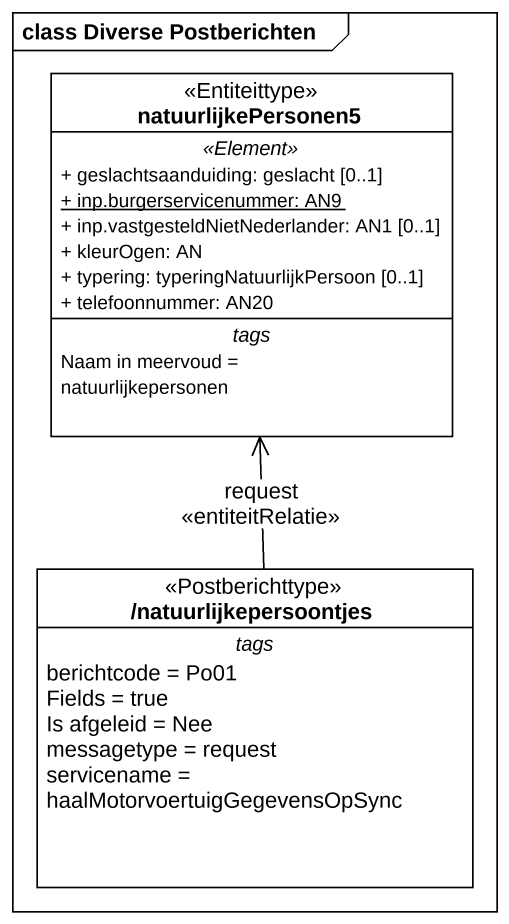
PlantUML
@startuml
mainframe class Diverse Postberichten
hide circle
hide empty members
skinparam classAttributeIconSize 0
class natuurlijkePersonen5 <<Entiteittype>> {
  .. <<Element>> ..
  + geslachtsaanduiding: geslacht [0..1]
  {static} + inp.burgerservicenummer: AN9
  + inp.vastgesteldNietNederlander: AN1 [0..1]
  + kleurOgen: AN
  + typering: typeringNatuurlijkPersoon [0..1]
  + telefoonnummer: AN20
  -- tags --
  Naam in meervoud = natuurlijkepersonen
}
class "/natuurlijkepersoontjes" as natuurlijkepersoontjes <<Postberichttype>> {
  -- tags --
  berichtcode = Po01
  Fields = true
  Is afgeleid = Nee
  messagetype = request
  servicename = haalMotorvoertuigGegevensOpSync
}
natuurlijkepersoontjes -up-> natuurlijkePersonen5 : request\n<<entiteitRelatie>>
@enduml
